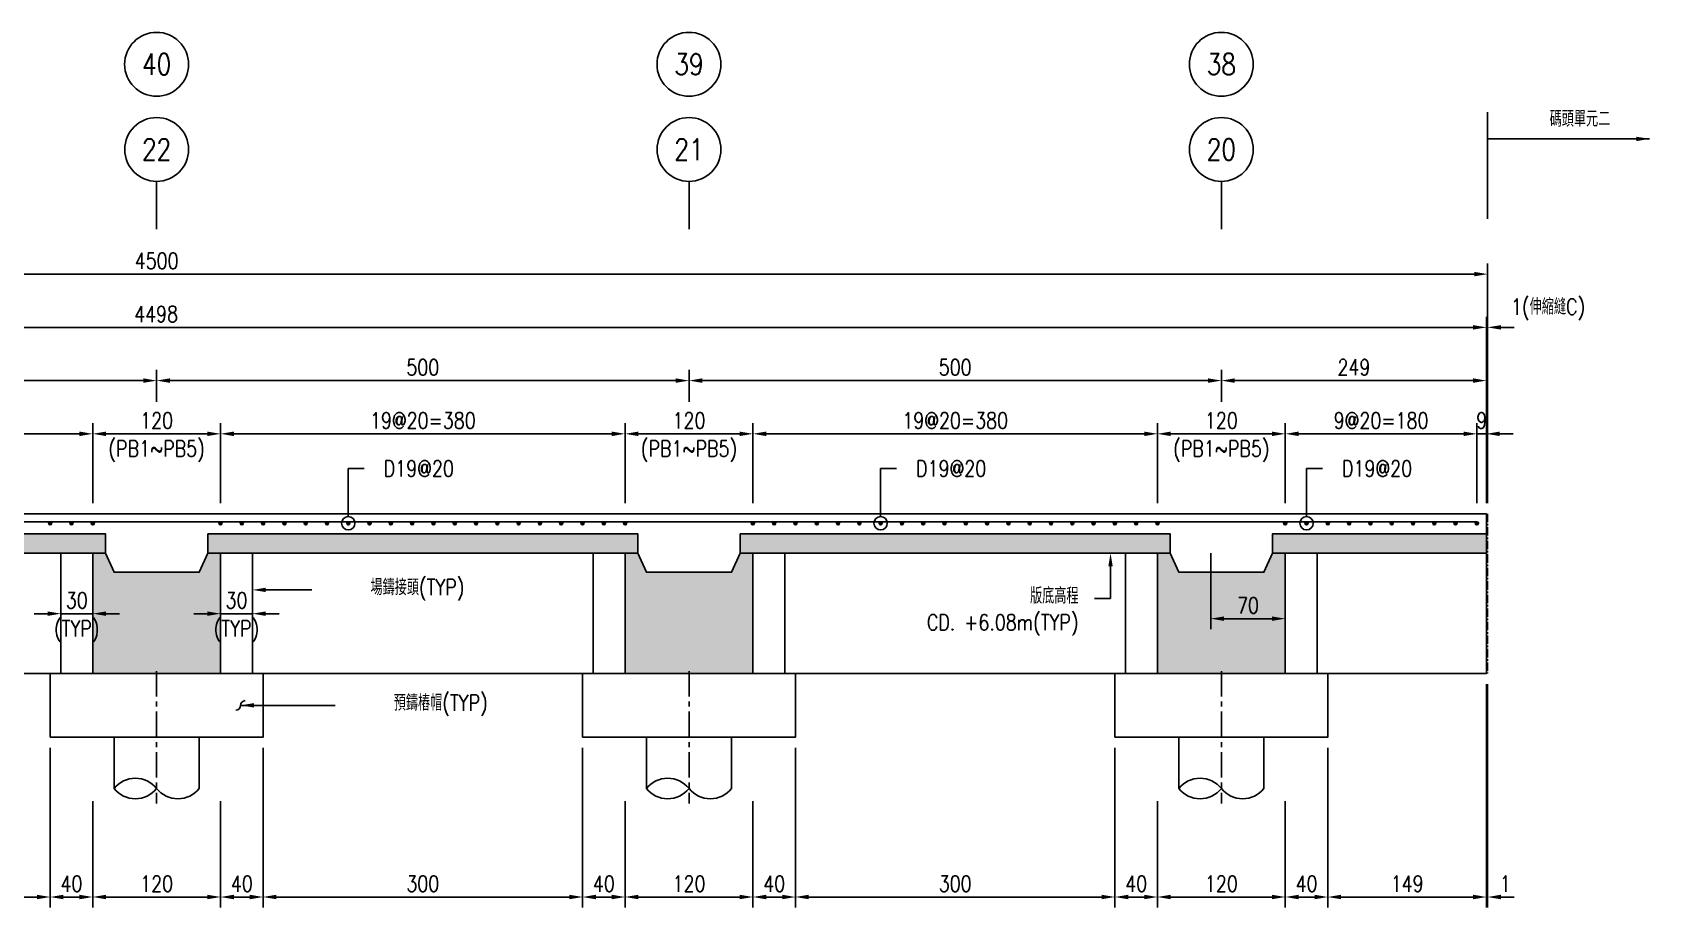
# Model space of a CAD drawing. Extents: x -791 to 13121, y -31587 to 2944.
# Drawn here: x 11360 to 12879, y -15995 to -15173 of the extents above; entities that cross this region are included whole.
import ezdxf
from ezdxf import colors
from ezdxf.entities.mleader import LeaderData, LeaderLine
from ezdxf.enums import TextEntityAlignment as Align
from ezdxf.math import Vec2, Vec3

# ---------------------------------------------------------------- set-up
doc = ezdxf.new("R2010")
doc.units = 0
doc.header["$LTSCALE"] = 0.05
doc.linetypes.add('CENTER', pattern=[50.8, 31.75, -6.35, 6.35, -6.35])
doc.layers.get('0').update_dxf_attribs({"linetype": 'CONTINUOUS'})
doc.layers.get('Defpoints').update_dxf_attribs({"linetype": 'CONTINUOUS'})
for name, color, linetype in [('HB_0', 7, 'CONTINUOUS'), ('HB_DIM', 1, 'CONTINUOUS'), ('HB_ReBar', 3, 'CONTINUOUS'), ('HB_SYMBOLS', 7, 'CONTINUOUS'), ('底圖', 7, 'CONTINUOUS'), ('預鑄梁', 4, 'CONTINUOUS'), ('預鑄版_HATCH', 253, 'CONTINUOUS')]:
    doc.layers.add(name, color=color, linetype=linetype)
doc.styles.get("Standard").update_dxf_attribs({"font": 'ROMANS.shx', "width": 0.8, "bigfont": 'lchinap.shx'})
doc.dimstyles.new('50cm', dxfattribs={"dimscale": 5, "dimtxt": 3, "dimasz": 2.5, "dimexe": 2, "dimexo": 2, "dimgap": 1, "dimtad": 1, "dimdsep": 46, "dimtxsty": 'Standard', "dimcen": 0, "dimclrt": 2, "dimadec": 0, "dimazin": 0, "dimtfac": 1, "dimtix": 1, "dimtmove": 2, "dimatfit": 3, "dimfxl": 0, "dimtolj": 1, "dimtzin": 0, "dimarcsym": 0})

# ---------------------------------------------------------------- blocks, each defined once
blk = doc.blocks.new('gr_t')
at = {"layer": 'HB_SYMBOLS', "color": 4, "linetype": 'Continuous'}
blk.add_line((0, -6), (0, -15), dxfattribs=at)
blk.add_circle((0, 0), 6, dxfattribs=at)
at = {"layer": 'HB_SYMBOLS', "color": 4, "linetype": 'Continuous', "width": 0.8}
blk.add_attdef('A', text='', height=4.5, dxfattribs=at).set_placement((0, 0), align=Align.MIDDLE)
blk = doc.blocks.new('*D2079')
at = {"layer": 'Defpoints', "color": 0}
for p in [(2499, 325), (2499, 150), (2500, 150)]:
    blk.add_point(p, dxfattribs=at)
at = {"layer": 'HB_DIM', "color": 0, "lineweight": -2}
for p, q in [((2499, 160), (2499, 335)), ((2500, 160), (2500, 335)), ((2486.5, 325), (2474, 325)), ((2500, 325), (2499, 325)), ((2512.5, 325), (2525, 325))]:
    blk.add_line(p, q, dxfattribs=at)
at = {"layer": 'HB_DIM', "color": 0}
for points in [[(2486.5, 327.1), (2486.5, 322.9), (2499, 325)], [(2512.5, 327.1), (2512.5, 322.9), (2500, 325)]]:
    blk.add_solid(points, dxfattribs=at)
at = {"layer": 'HB_DIM', "color": 2, "insert": (2556.9, 341.9), "char_height": 15, "attachment_point": 5}
blk.add_mtext('\\A1;1(伸縮縫C)', dxfattribs=at)
blk = doc.blocks.new('*D2080')
at = {"layer": 'Defpoints', "color": 0}
for p in [(2190, 225), (1810, 150), (2190, 150)]:
    blk.add_point(p, dxfattribs=at)
at = {"layer": 'HB_DIM', "color": 0, "lineweight": -2}
for p, q in [((1810, 160), (1810, 235)), ((2190, 160), (2190, 235)), ((1822.5, 225), (2177.5, 225))]:
    blk.add_line(p, q, dxfattribs=at)
at = {"layer": 'HB_DIM', "color": 0}
for points in [[(1822.5, 227.1), (1822.5, 222.9), (1810, 225)], [(2177.5, 227.1), (2177.5, 222.9), (2190, 225)]]:
    blk.add_solid(points, dxfattribs=at)
at = {"layer": 'HB_DIM', "color": 2, "insert": (2000, 237.5), "char_height": 15, "attachment_point": 5}
blk.add_mtext('\\A1;19@20=380', dxfattribs=at)
blk = doc.blocks.new('ReBarPoint')
at = {"layer": 'HB_0'}
h = blk.add_hatch(color=0, dxfattribs=at)
h.dxf.hatch_style = 1
edge = h.paths.add_edge_path()
edge.add_arc((0, 0), 1.5, 0, 360)
at = {"layer": 'HB_ReBar', "color": 0}
blk.add_circle((0, 0), 1.5, dxfattribs=at)
blk = doc.blocks.new('預鑄樁帽2x2')
at = {"layer": 'HB_0'}
blk.add_lwpolyline([(-100, 0), (100, 0), (100, 60), (-100, 60)], close=True, dxfattribs=at)
blk = doc.blocks.new('PB2')
at = {"layer": 'HB_0'}
h = blk.add_hatch(color=253, dxfattribs=at)
h.dxf.hatch_style = 1
h.paths.add_polyline_path([(0, 0), (0, 113), (12, 113), (20, 95), (100, 95), (108, 113), (120, 113), (120, 0)])
at = {"layer": '預鑄梁'}
blk.add_lwpolyline([(0, 0), (0, 113), (12, 113), (20, 95), (100, 95), (108, 113), (120, 113), (120, 0), (0, 0)], dxfattribs=at)
blk = doc.blocks.new('PS57')
at = {"layer": '預鑄版_HATCH', "linetype": 'Continuous'}
h = blk.add_hatch(color=256, dxfattribs=at)
h.dxf.hatch_style = 2
h.paths.add_polyline_path([(0, 18), (404, 18), (404, 0), (0, 0)])
at = {"layer": 'HB_0', "color": 7, "linetype": 'Continuous'}
blk.add_lwpolyline([(0, 18), (404, 18), (404, 0), (0, 0)], close=True, dxfattribs=at)
blk = doc.blocks.new('*D2081')
at = {"layer": 'Defpoints', "color": 0}
for p in [(1690, 225), (1310, 150), (1690, 150)]:
    blk.add_point(p, dxfattribs=at)
at = {"layer": 'HB_DIM', "color": 0, "lineweight": -2}
for p, q in [((1310, 160), (1310, 235)), ((1690, 160), (1690, 235)), ((1322.5, 225), (1677.5, 225))]:
    blk.add_line(p, q, dxfattribs=at)
at = {"layer": 'HB_DIM', "color": 0}
for points in [[(1322.5, 227.1), (1322.5, 222.9), (1310, 225)], [(1677.5, 227.1), (1677.5, 222.9), (1690, 225)]]:
    blk.add_solid(points, dxfattribs=at)
at = {"layer": 'HB_DIM', "color": 2, "insert": (1500, 237.5), "char_height": 15, "attachment_point": 5}
blk.add_mtext('\\A1;19@20=380', dxfattribs=at)
blk = doc.blocks.new('*D2082')
at = {"layer": 'Defpoints', "color": 0}
for p in [(1190, 225), (810, 150), (1190, 150)]:
    blk.add_point(p, dxfattribs=at)
at = {"layer": 'HB_DIM', "color": 0, "lineweight": -2}
for p, q in [((810, 160), (810, 235)), ((1190, 160), (1190, 235)), ((822.5, 225), (1177.5, 225))]:
    blk.add_line(p, q, dxfattribs=at)
at = {"layer": 'HB_DIM', "color": 0}
for points in [[(822.5, 227.1), (822.5, 222.9), (810, 225)], [(1177.5, 227.1), (1177.5, 222.9), (1190, 225)]]:
    blk.add_solid(points, dxfattribs=at)
at = {"layer": 'HB_DIM', "color": 2, "insert": (1000, 237.5), "char_height": 15, "attachment_point": 5}
blk.add_mtext('\\A1;19@20=380', dxfattribs=at)
blk = doc.blocks.new('*D2083')
at = {"layer": 'Defpoints', "color": 0}
for p in [(2490, 225), (2310, 150), (2490, 150)]:
    blk.add_point(p, dxfattribs=at)
at = {"layer": 'HB_DIM', "color": 0, "lineweight": -2}
for p, q in [((2310, 160), (2310, 235)), ((2490, 160), (2490, 235)), ((2322.5, 225), (2477.5, 225))]:
    blk.add_line(p, q, dxfattribs=at)
at = {"layer": 'HB_DIM', "color": 0}
for points in [[(2322.5, 227.1), (2322.5, 222.9), (2310, 225)], [(2477.5, 227.1), (2477.5, 222.9), (2490, 225)]]:
    blk.add_solid(points, dxfattribs=at)
at = {"layer": 'HB_DIM', "color": 2, "insert": (2400, 237.5), "char_height": 15, "attachment_point": 5}
blk.add_mtext('\\A1;9@20=180', dxfattribs=at)
blk = doc.blocks.new('*D2084')
at = {"layer": 'Defpoints', "color": 0}
for p in [(2499, 225), (2490, 150), (2499, 150)]:
    blk.add_point(p, dxfattribs=at)
at = {"layer": 'HB_DIM', "color": 0, "lineweight": -2}
for p, q in [((2490, 160), (2490, 235)), ((2499, 160), (2499, 235)), ((2477.5, 225), (2465, 225)), ((2490, 225), (2499, 225)), ((2511.5, 225), (2524, 225))]:
    blk.add_line(p, q, dxfattribs=at)
at = {"layer": 'HB_DIM', "color": 0}
for points in [[(2477.5, 227.1), (2477.5, 222.9), (2490, 225)], [(2511.5, 227.1), (2511.5, 222.9), (2499, 225)]]:
    blk.add_solid(points, dxfattribs=at)
at = {"layer": 'HB_DIM', "color": 2, "insert": (2494.5, 237.5), "char_height": 15, "attachment_point": 5}
blk.add_mtext('\\A1;9', dxfattribs=at)
blk = doc.blocks.new('*D2039')
at = {"layer": 'Defpoints', "color": 0}
for p in [(2240, 123), (2310, 113), (2310, 51.4)]:
    blk.add_point(p, dxfattribs=at)
at = {"layer": 'HB_DIM', "color": 0, "lineweight": -2}
for p, q in [((2240, 113), (2240, 41.4)), ((2310, 103), (2310, 41.4)), ((2252.5, 51.4), (2297.5, 51.4))]:
    blk.add_line(p, q, dxfattribs=at)
at = {"layer": 'HB_DIM', "color": 0}
for points in [[(2252.5, 53.5), (2252.5, 49.3), (2240, 51.4)], [(2297.5, 53.5), (2297.5, 49.3), (2310, 51.4)]]:
    blk.add_solid(points, dxfattribs=at)
at = {"layer": 'HB_DIM', "color": 2, "insert": (2275, 63.9), "char_height": 15, "attachment_point": 5}
blk.add_mtext('\\A1;70', dxfattribs=at)
blk = doc.blocks.new('*D2040')
at = {"layer": 'Defpoints', "color": 0}
for p in [(1190, 56.1), (1160, 0), (1190, 0)]:
    blk.add_point(p, dxfattribs=at)
at = {"layer": 'HB_DIM', "color": 0, "lineweight": -2}
for p, q in [((1160, 10), (1160, 66.1)), ((1190, 10), (1190, 66.1)), ((1147.5, 56.1), (1135, 56.1)), ((1160, 56.1), (1190, 56.1)), ((1202.5, 56.1), (1215, 56.1))]:
    blk.add_line(p, q, dxfattribs=at)
at = {"layer": 'HB_DIM', "color": 0}
for points in [[(1147.5, 58.2), (1147.5, 54), (1160, 56.1)], [(1202.5, 58.2), (1202.5, 54), (1190, 56.1)]]:
    blk.add_solid(points, dxfattribs=at)
at = {"layer": 'HB_DIM', "color": 2, "char_height": 15, "attachment_point": 5}
for s, insert in [('\\A1;30', (1175, 68.6)), ('\\A1;(TYP)', (1175, 39.6))]:
    blk.add_mtext(s, dxfattribs=dict(at, insert=insert))
blk = doc.blocks.new('*D2041')
at = {"layer": 'Defpoints', "color": 0}
for p in [(1340, 56.1), (1340, 0), (1310, 0)]:
    blk.add_point(p, dxfattribs=at)
at = {"layer": 'HB_DIM', "color": 0, "lineweight": -2}
for p, q in [((1310, 10), (1310, 66.1)), ((1340, 10), (1340, 66.1)), ((1297.5, 56.1), (1285, 56.1)), ((1310, 56.1), (1340, 56.1)), ((1352.5, 56.1), (1365, 56.1))]:
    blk.add_line(p, q, dxfattribs=at)
at = {"layer": 'HB_DIM', "color": 0}
for points in [[(1297.5, 58.2), (1297.5, 54), (1310, 56.1)], [(1352.5, 58.2), (1352.5, 54), (1340, 56.1)]]:
    blk.add_solid(points, dxfattribs=at)
at = {"layer": 'HB_DIM', "color": 2, "char_height": 15, "attachment_point": 5}
for s, insert in [('\\A1;30', (1325, 68.6)), ('\\A1;(TYP)', (1325, 39.6))]:
    blk.add_mtext(s, dxfattribs=dict(at, insert=insert))
blk = doc.blocks.new('*D2042')
at = {"layer": 'Defpoints', "color": 0}
for p in [(2190, -110), (2310, -110), (2310, -210)]:
    blk.add_point(p, dxfattribs=at)
at = {"layer": 'HB_DIM', "color": 0, "lineweight": -2}
for p, q in [((2190, -120), (2190, -220)), ((2310, -120), (2310, -220)), ((2202.5, -210), (2297.5, -210))]:
    blk.add_line(p, q, dxfattribs=at)
at = {"layer": 'HB_DIM', "color": 0}
for points in [[(2202.5, -207.9), (2202.5, -212.1), (2190, -210)], [(2297.5, -207.9), (2297.5, -212.1), (2310, -210)]]:
    blk.add_solid(points, dxfattribs=at)
at = {"layer": 'HB_DIM', "color": 2, "insert": (2250, -197.5), "char_height": 15, "attachment_point": 5}
blk.add_mtext('\\A1;120', dxfattribs=at)
blk = doc.blocks.new('*D2043')
at = {"layer": 'Defpoints', "color": 0}
for p in [(2350, -60), (2310, -110), (2310, -210)]:
    blk.add_point(p, dxfattribs=at)
at = {"layer": 'HB_DIM', "color": 0, "lineweight": -2}
for p, q in [((2350, -70), (2350, -220)), ((2310, -120), (2310, -220)), ((2337.5, -210), (2322.5, -210))]:
    blk.add_line(p, q, dxfattribs=at)
at = {"layer": 'HB_DIM', "color": 0}
for points in [[(2322.5, -207.9), (2322.5, -212.1), (2310, -210)], [(2337.5, -207.9), (2337.5, -212.1), (2350, -210)]]:
    blk.add_solid(points, dxfattribs=at)
at = {"layer": 'HB_DIM', "color": 2, "insert": (2330, -197.5), "char_height": 15, "attachment_point": 5}
blk.add_mtext('\\A1;40', dxfattribs=at)
blk = doc.blocks.new('*D2044')
at = {"layer": 'Defpoints', "color": 0}
for p in [(1850, -60), (2150, -60), (2150, -210)]:
    blk.add_point(p, dxfattribs=at)
at = {"layer": 'HB_DIM', "color": 0, "lineweight": -2}
for p, q in [((1850, -70), (1850, -220)), ((2150, -70), (2150, -220)), ((1862.5, -210), (2137.5, -210))]:
    blk.add_line(p, q, dxfattribs=at)
at = {"layer": 'HB_DIM', "color": 0}
for points in [[(1862.5, -207.9), (1862.5, -212.1), (1850, -210)], [(2137.5, -207.9), (2137.5, -212.1), (2150, -210)]]:
    blk.add_solid(points, dxfattribs=at)
at = {"layer": 'HB_DIM', "color": 2, "insert": (2000, -197.5), "char_height": 15, "attachment_point": 5}
blk.add_mtext('\\A1;300', dxfattribs=at)
blk = doc.blocks.new('*D2045')
at = {"layer": 'Defpoints', "color": 0}
for p in [(2499, 0), (2350, -60), (2499, -210)]:
    blk.add_point(p, dxfattribs=at)
at = {"layer": 'HB_DIM', "color": 0, "lineweight": -2}
for p, q in [((2499, -10), (2499, -220)), ((2350, -70), (2350, -220)), ((2362.5, -210), (2486.5, -210))]:
    blk.add_line(p, q, dxfattribs=at)
at = {"layer": 'HB_DIM', "color": 0}
for points in [[(2362.5, -207.9), (2362.5, -212.1), (2350, -210)], [(2486.5, -207.9), (2486.5, -212.1), (2499, -210)]]:
    blk.add_solid(points, dxfattribs=at)
at = {"layer": 'HB_DIM', "color": 2, "insert": (2424.5, -197.5), "char_height": 15, "attachment_point": 5}
blk.add_mtext('\\A1;149', dxfattribs=at)
blk = doc.blocks.new('*D2046')
at = {"layer": 'Defpoints', "color": 0}
for p in [(2150, -60), (2190, -110), (2150, -210)]:
    blk.add_point(p, dxfattribs=at)
at = {"layer": 'HB_DIM', "color": 0, "lineweight": -2}
for p, q in [((2150, -70), (2150, -220)), ((2190, -120), (2190, -220)), ((2177.5, -210), (2162.5, -210))]:
    blk.add_line(p, q, dxfattribs=at)
at = {"layer": 'HB_DIM', "color": 0}
for points in [[(2162.5, -207.9), (2162.5, -212.1), (2150, -210)], [(2177.5, -207.9), (2177.5, -212.1), (2190, -210)]]:
    blk.add_solid(points, dxfattribs=at)
at = {"layer": 'HB_DIM', "color": 2, "insert": (2170, -197.5), "char_height": 15, "attachment_point": 5}
blk.add_mtext('\\A1;40', dxfattribs=at)
blk = doc.blocks.new('*D2047')
at = {"layer": 'Defpoints', "color": 0}
for p in [(1690, -110), (1810, -110), (1810, -210)]:
    blk.add_point(p, dxfattribs=at)
at = {"layer": 'HB_DIM', "color": 0, "lineweight": -2}
for p, q in [((1690, -120), (1690, -220)), ((1810, -120), (1810, -220)), ((1702.5, -210), (1797.5, -210))]:
    blk.add_line(p, q, dxfattribs=at)
at = {"layer": 'HB_DIM', "color": 0}
for points in [[(1702.5, -207.9), (1702.5, -212.1), (1690, -210)], [(1797.5, -207.9), (1797.5, -212.1), (1810, -210)]]:
    blk.add_solid(points, dxfattribs=at)
at = {"layer": 'HB_DIM', "color": 2, "insert": (1750, -197.5), "char_height": 15, "attachment_point": 5}
blk.add_mtext('\\A1;120', dxfattribs=at)
blk = doc.blocks.new('*D2048')
at = {"layer": 'Defpoints', "color": 0}
for p in [(1850, -60), (1810, -110), (1810, -210)]:
    blk.add_point(p, dxfattribs=at)
at = {"layer": 'HB_DIM', "color": 0, "lineweight": -2}
for p, q in [((1850, -70), (1850, -220)), ((1810, -120), (1810, -220)), ((1837.5, -210), (1822.5, -210))]:
    blk.add_line(p, q, dxfattribs=at)
at = {"layer": 'HB_DIM', "color": 0}
for points in [[(1822.5, -207.9), (1822.5, -212.1), (1810, -210)], [(1837.5, -207.9), (1837.5, -212.1), (1850, -210)]]:
    blk.add_solid(points, dxfattribs=at)
at = {"layer": 'HB_DIM', "color": 2, "insert": (1830, -197.5), "char_height": 15, "attachment_point": 5}
blk.add_mtext('\\A1;40', dxfattribs=at)
blk = doc.blocks.new('*D2049')
at = {"layer": 'Defpoints', "color": 0}
for p in [(1350, -60), (1650, -60), (1650, -210)]:
    blk.add_point(p, dxfattribs=at)
at = {"layer": 'HB_DIM', "color": 0, "lineweight": -2}
for p, q in [((1350, -70), (1350, -220)), ((1650, -70), (1650, -220)), ((1362.5, -210), (1637.5, -210))]:
    blk.add_line(p, q, dxfattribs=at)
at = {"layer": 'HB_DIM', "color": 0}
for points in [[(1362.5, -207.9), (1362.5, -212.1), (1350, -210)], [(1637.5, -207.9), (1637.5, -212.1), (1650, -210)]]:
    blk.add_solid(points, dxfattribs=at)
at = {"layer": 'HB_DIM', "color": 2, "insert": (1500, -197.5), "char_height": 15, "attachment_point": 5}
blk.add_mtext('\\A1;300', dxfattribs=at)
blk = doc.blocks.new('*D2050')
at = {"layer": 'Defpoints', "color": 0}
for p in [(1650, -60), (1690, -110), (1650, -210)]:
    blk.add_point(p, dxfattribs=at)
at = {"layer": 'HB_DIM', "color": 0, "lineweight": -2}
for p, q in [((1650, -70), (1650, -220)), ((1690, -120), (1690, -220)), ((1677.5, -210), (1662.5, -210))]:
    blk.add_line(p, q, dxfattribs=at)
at = {"layer": 'HB_DIM', "color": 0}
for points in [[(1662.5, -207.9), (1662.5, -212.1), (1650, -210)], [(1677.5, -207.9), (1677.5, -212.1), (1690, -210)]]:
    blk.add_solid(points, dxfattribs=at)
at = {"layer": 'HB_DIM', "color": 2, "insert": (1670, -197.5), "char_height": 15, "attachment_point": 5}
blk.add_mtext('\\A1;40', dxfattribs=at)
blk = doc.blocks.new('*D2051')
at = {"layer": 'Defpoints', "color": 0}
for p in [(1190, -110), (1310, -110), (1310, -210)]:
    blk.add_point(p, dxfattribs=at)
at = {"layer": 'HB_DIM', "color": 0, "lineweight": -2}
for p, q in [((1190, -120), (1190, -220)), ((1310, -120), (1310, -220)), ((1202.5, -210), (1297.5, -210))]:
    blk.add_line(p, q, dxfattribs=at)
at = {"layer": 'HB_DIM', "color": 0}
for points in [[(1202.5, -207.9), (1202.5, -212.1), (1190, -210)], [(1297.5, -207.9), (1297.5, -212.1), (1310, -210)]]:
    blk.add_solid(points, dxfattribs=at)
at = {"layer": 'HB_DIM', "color": 2, "insert": (1250, -197.5), "char_height": 15, "attachment_point": 5}
blk.add_mtext('\\A1;120', dxfattribs=at)
blk = doc.blocks.new('*D2052')
at = {"layer": 'Defpoints', "color": 0}
for p in [(1350, -60), (1310, -110), (1310, -210)]:
    blk.add_point(p, dxfattribs=at)
at = {"layer": 'HB_DIM', "color": 0, "lineweight": -2}
for p, q in [((1350, -70), (1350, -220)), ((1310, -120), (1310, -220)), ((1337.5, -210), (1322.5, -210))]:
    blk.add_line(p, q, dxfattribs=at)
at = {"layer": 'HB_DIM', "color": 0}
for points in [[(1322.5, -207.9), (1322.5, -212.1), (1310, -210)], [(1337.5, -207.9), (1337.5, -212.1), (1350, -210)]]:
    blk.add_solid(points, dxfattribs=at)
at = {"layer": 'HB_DIM', "color": 2, "insert": (1330, -197.5), "char_height": 15, "attachment_point": 5}
blk.add_mtext('\\A1;40', dxfattribs=at)
blk = doc.blocks.new('*D2053')
at = {"layer": 'Defpoints', "color": 0}
for p in [(850, -60), (1150, -60), (1150, -210)]:
    blk.add_point(p, dxfattribs=at)
at = {"layer": 'HB_DIM', "color": 0, "lineweight": -2}
for p, q in [((850, -70), (850, -220)), ((1150, -70), (1150, -220)), ((862.5, -210), (1137.5, -210))]:
    blk.add_line(p, q, dxfattribs=at)
at = {"layer": 'HB_DIM', "color": 0}
for points in [[(862.5, -207.9), (862.5, -212.1), (850, -210)], [(1137.5, -207.9), (1137.5, -212.1), (1150, -210)]]:
    blk.add_solid(points, dxfattribs=at)
at = {"layer": 'HB_DIM', "color": 2, "insert": (1000, -197.5), "char_height": 15, "attachment_point": 5}
blk.add_mtext('\\A1;300', dxfattribs=at)
blk = doc.blocks.new('*D2054')
at = {"layer": 'Defpoints', "color": 0}
for p in [(1150, -60), (1190, -110), (1150, -210)]:
    blk.add_point(p, dxfattribs=at)
at = {"layer": 'HB_DIM', "color": 0, "lineweight": -2}
for p, q in [((1150, -70), (1150, -220)), ((1190, -120), (1190, -220)), ((1177.5, -210), (1162.5, -210))]:
    blk.add_line(p, q, dxfattribs=at)
at = {"layer": 'HB_DIM', "color": 0}
for points in [[(1162.5, -207.9), (1162.5, -212.1), (1150, -210)], [(1177.5, -207.9), (1177.5, -212.1), (1190, -210)]]:
    blk.add_solid(points, dxfattribs=at)
at = {"layer": 'HB_DIM', "color": 2, "insert": (1170, -197.5), "char_height": 15, "attachment_point": 5}
blk.add_mtext('\\A1;40', dxfattribs=at)
blk = doc.blocks.new('*D2058')
at = {"layer": 'Defpoints', "color": 0}
for p in [(2499, 0), (2500, 0), (2500, -210)]:
    blk.add_point(p, dxfattribs=at)
at = {"layer": 'HB_DIM', "color": 0, "lineweight": -2}
for p, q in [((2499, -10), (2499, -220)), ((2500, -10), (2500, -220)), ((2486.5, -210), (2474, -210)), ((2499, -210), (2500, -210)), ((2512.5, -210), (2525, -210))]:
    blk.add_line(p, q, dxfattribs=at)
at = {"layer": 'HB_DIM', "color": 0}
for points in [[(2486.5, -207.9), (2486.5, -212.1), (2499, -210)], [(2512.5, -207.9), (2512.5, -212.1), (2500, -210)]]:
    blk.add_solid(points, dxfattribs=at)
at = {"layer": 'HB_DIM', "color": 2, "insert": (2516.6, -197.5), "char_height": 15, "attachment_point": 5}
blk.add_mtext('\\A1;1', dxfattribs=at)
blk = doc.blocks.new('PS7a')
at = {"layer": '預鑄版_HATCH', "linetype": 'Continuous'}
h = blk.add_hatch(color=256, dxfattribs=at)
h.dxf.hatch_style = 2
h.paths.add_polyline_path([(23601.6, 1829.4), (23802.6, 1829.4), (23802.6, 1811.4), (23601.6, 1811.4)])
at = {"layer": 'HB_0', "color": 7, "linetype": 'Continuous'}
blk.add_lwpolyline([(23601.6, 1829.4), (23802.6, 1829.4), (23802.6, 1811.4), (23601.6, 1811.4)], close=True, dxfattribs=at)
blk = doc.blocks.new('*D2061')
at = {"layer": 'Defpoints', "color": 0}
for p in [(0, 375), (0, 375), (2500, 325.1)]:
    blk.add_point(p, dxfattribs=at)
at = {"layer": 'HB_DIM', "color": 0, "lineweight": -2}
for p, q in [((2500, 335.1), (2500, 385)), ((2487.5, 375), (12.5, 375))]:
    blk.add_line(p, q, dxfattribs=at)
at = {"layer": 'HB_DIM', "color": 0}
for points in [[(12.5, 377.1), (12.5, 372.9), (0, 375)], [(2487.5, 377.1), (2487.5, 372.9), (2500, 375)]]:
    blk.add_solid(points, dxfattribs=at)
at = {"layer": 'HB_DIM', "color": 2, "insert": (1250, 387.5), "char_height": 15, "attachment_point": 5}
blk.add_mtext('\\A1;4500', dxfattribs=at)
blk = doc.blocks.new('*D2062')
at = {"layer": 'Defpoints', "color": 0}
for p in [(0, 325), (0, 325), (2499, 275.1)]:
    blk.add_point(p, dxfattribs=at)
at = {"layer": 'HB_DIM', "color": 0, "lineweight": -2}
for p, q in [((2499, 285.1), (2499, 335)), ((2486.5, 325), (12.5, 325))]:
    blk.add_line(p, q, dxfattribs=at)
at = {"layer": 'HB_DIM', "color": 0}
for points in [[(12.5, 327.1), (12.5, 322.9), (0, 325)], [(2486.5, 327.1), (2486.5, 322.9), (2499, 325)]]:
    blk.add_solid(points, dxfattribs=at)
at = {"layer": 'HB_DIM', "color": 2, "insert": (1249.5, 337.5), "char_height": 15, "attachment_point": 5}
blk.add_mtext('\\A1;4498', dxfattribs=at)
blk = doc.blocks.new('_DotBlank')
at = {"color": 0, "linetype": 'ByBlock', "lineweight": -2}
blk.add_line((-0.5, 0), (-1, 0), dxfattribs=at)
blk.add_circle((0, 0), 0.5, dxfattribs=at)
blk = doc.blocks.new('*D2064')
at = {"layer": 'Defpoints', "color": 0}
for p in [(2499, 275), (2250, 245), (2499, 245)]:
    blk.add_point(p, dxfattribs=at)
at = {"layer": 'HB_DIM', "color": 0, "lineweight": -2}
for p, q in [((2250, 255), (2250, 285)), ((2262.5, 275), (2486.5, 275)), ((2499, 255), (2499, 285))]:
    blk.add_line(p, q, dxfattribs=at)
at = {"layer": 'HB_DIM', "color": 0}
for points in [[(2262.5, 277.1), (2262.5, 272.9), (2250, 275)], [(2486.5, 277.1), (2486.5, 272.9), (2499, 275)]]:
    blk.add_solid(points, dxfattribs=at)
at = {"layer": 'HB_DIM', "color": 2, "insert": (2374.5, 287.5), "char_height": 15, "attachment_point": 5}
blk.add_mtext('\\A1;249', dxfattribs=at)
blk = doc.blocks.new('*D2065')
at = {"layer": 'Defpoints', "color": 0}
for p in [(1750, 275), (1750, 245), (2250, 245)]:
    blk.add_point(p, dxfattribs=at)
at = {"layer": 'HB_DIM', "color": 0, "lineweight": -2}
for p, q in [((1750, 255), (1750, 285)), ((2237.5, 275), (1762.5, 275)), ((2250, 255), (2250, 285))]:
    blk.add_line(p, q, dxfattribs=at)
at = {"layer": 'HB_DIM', "color": 0}
for points in [[(1762.5, 277.1), (1762.5, 272.9), (1750, 275)], [(2237.5, 277.1), (2237.5, 272.9), (2250, 275)]]:
    blk.add_solid(points, dxfattribs=at)
at = {"layer": 'HB_DIM', "color": 2, "insert": (2000, 287.5), "char_height": 15, "attachment_point": 5}
blk.add_mtext('\\A1;500', dxfattribs=at)
blk = doc.blocks.new('*D2066')
at = {"layer": 'Defpoints', "color": 0}
for p in [(1250, 275), (1250, 245), (1750, 245)]:
    blk.add_point(p, dxfattribs=at)
at = {"layer": 'HB_DIM', "color": 0, "lineweight": -2}
for p, q in [((1250, 255), (1250, 285)), ((1737.5, 275), (1262.5, 275)), ((1750, 255), (1750, 285))]:
    blk.add_line(p, q, dxfattribs=at)
at = {"layer": 'HB_DIM', "color": 0}
for points in [[(1262.5, 277.1), (1262.5, 272.9), (1250, 275)], [(1737.5, 277.1), (1737.5, 272.9), (1750, 275)]]:
    blk.add_solid(points, dxfattribs=at)
at = {"layer": 'HB_DIM', "color": 2, "insert": (1500, 287.5), "char_height": 15, "attachment_point": 5}
blk.add_mtext('\\A1;500', dxfattribs=at)
blk = doc.blocks.new('*D2067')
at = {"layer": 'Defpoints', "color": 0}
for p in [(750, 275), (750, 245), (1250, 245)]:
    blk.add_point(p, dxfattribs=at)
at = {"layer": 'HB_DIM', "color": 0, "lineweight": -2}
for p, q in [((750, 255), (750, 285)), ((1237.5, 275), (762.5, 275)), ((1250, 255), (1250, 285))]:
    blk.add_line(p, q, dxfattribs=at)
at = {"layer": 'HB_DIM', "color": 0}
for points in [[(762.5, 277.1), (762.5, 272.9), (750, 275)], [(1237.5, 277.1), (1237.5, 272.9), (1250, 275)]]:
    blk.add_solid(points, dxfattribs=at)
at = {"layer": 'HB_DIM', "color": 2, "insert": (1000, 287.5), "char_height": 15, "attachment_point": 5}
blk.add_mtext('\\A1;500', dxfattribs=at)
blk = doc.blocks.new('*D2071')
at = {"layer": 'Defpoints', "color": 0}
for p in [(1190, 225), (1190, 150), (1310, 150)]:
    blk.add_point(p, dxfattribs=at)
at = {"layer": 'HB_DIM', "color": 0, "lineweight": -2}
for p, q in [((1190, 160), (1190, 235)), ((1310, 160), (1310, 235)), ((1297.5, 225), (1202.5, 225))]:
    blk.add_line(p, q, dxfattribs=at)
at = {"layer": 'HB_DIM', "color": 0}
for points in [[(1202.5, 227.1), (1202.5, 222.9), (1190, 225)], [(1297.5, 227.1), (1297.5, 222.9), (1310, 225)]]:
    blk.add_solid(points, dxfattribs=at)
at = {"layer": 'HB_DIM', "color": 2, "char_height": 15, "attachment_point": 5}
for s, insert in [('\\A1;120', (1250, 237.5)), ('\\A1;(PB1~PB5)', (1250, 208.6))]:
    blk.add_mtext(s, dxfattribs=dict(at, insert=insert))
blk = doc.blocks.new('*D2072')
at = {"layer": 'Defpoints', "color": 0}
for p in [(1690, 225), (1690, 150), (1810, 150)]:
    blk.add_point(p, dxfattribs=at)
at = {"layer": 'HB_DIM', "color": 0, "lineweight": -2}
for p, q in [((1690, 160), (1690, 235)), ((1810, 160), (1810, 235)), ((1797.5, 225), (1702.5, 225))]:
    blk.add_line(p, q, dxfattribs=at)
at = {"layer": 'HB_DIM', "color": 0}
for points in [[(1702.5, 227.1), (1702.5, 222.9), (1690, 225)], [(1797.5, 227.1), (1797.5, 222.9), (1810, 225)]]:
    blk.add_solid(points, dxfattribs=at)
at = {"layer": 'HB_DIM', "color": 2, "char_height": 15, "attachment_point": 5}
for s, insert in [('\\A1;120', (1750, 237.5)), ('\\A1;(PB1~PB5)', (1750, 208.6))]:
    blk.add_mtext(s, dxfattribs=dict(at, insert=insert))
blk = doc.blocks.new('*D2073')
at = {"layer": 'Defpoints', "color": 0}
for p in [(2190, 225), (2190, 150), (2310, 150)]:
    blk.add_point(p, dxfattribs=at)
at = {"layer": 'HB_DIM', "color": 0, "lineweight": -2}
for p, q in [((2190, 160), (2190, 235)), ((2310, 160), (2310, 235)), ((2297.5, 225), (2202.5, 225))]:
    blk.add_line(p, q, dxfattribs=at)
at = {"layer": 'HB_DIM', "color": 0}
for points in [[(2202.5, 227.1), (2202.5, 222.9), (2190, 225)], [(2297.5, 227.1), (2297.5, 222.9), (2310, 225)]]:
    blk.add_solid(points, dxfattribs=at)
at = {"layer": 'HB_DIM', "color": 2, "char_height": 15, "attachment_point": 5}
for s, insert in [('\\A1;120', (2250, 237.5)), ('\\A1;(PB1~PB5)', (2250, 208.6))]:
    blk.add_mtext(s, dxfattribs=dict(at, insert=insert))
blk = doc.blocks.new('80cm直樁')
at = {"layer": 'HB_0', "linetype": 'Continuous'}
for p, q in [((-40, -48.1), (-40, 0)), ((40, -48.1), (40, 0))]:
    blk.add_line(p, q, dxfattribs=at)
for points in [[(-40, -48.1, -0.48), (0, -48.1, 0.48), (40, -48.1, 0.48)], [(-40, -48.1, 0.48), (0, -48.1, 0.48)]]:
    blk.add_lwpolyline(points, format="xyb", dxfattribs=at)
at = {"layer": 'HB_DIM', "color": 1, "linetype": 'CENTER', "ltscale": 15}
blk.add_line((0, 62.2), (0, -62.2), dxfattribs=at)
blk = doc.blocks.new('gr_t2')
at = {"layer": 'HB_SYMBOLS', "color": 4, "linetype": 'Continuous'}
blk.add_circle((714.5, -11241), 30, dxfattribs=at)
at = {"layer": 'HB_SYMBOLS', "color": 4, "linetype": 'Continuous', "width": 0.8}
blk.add_attdef('A', text='', height=22.5, dxfattribs=at).set_placement((714.5, -11241), align=Align.MIDDLE)
blk = doc.blocks.new('斷面圖K右')
at = {"layer": 'HB_0', "color": 1, "linetype": 'CENTER', "ltscale": 5}
blk.add_line((2500, 150), (2500, 0), dxfattribs=at)
at = {"layer": 'HB_0', "color": 252}
for p, q in [((1160, 113), (1160, 0)), ((1340, 113), (1340, 0)), ((1660, 113), (1660, 0)), ((1840, 113), (1840, 0)), ((2160, 113), (2160, 0)), ((2340, 113), (2340, 0))]:
    blk.add_line(p, q, dxfattribs=at)
at = {"layer": 'HB_0', "color": 4}
blk.add_lwpolyline([(810, 113), (1190, 113), (1190, 0), (1310, 0), (1310, 113), (1690, 113), (1690, 0), (1810, 0), (1810, 113), (2190, 113), (2190, 0), (2310, 0), (2310, 113), (2499, 113), (2499, 150), (0, 150)], dxfattribs=at)
at = {"layer": 'HB_0'}
blk.add_lwpolyline([(2499, 113), (2499, 0), (0, 0)], dxfattribs=at)
at = {"layer": 'HB_DIM'}
blk.add_line((2500, 426.993), (2500, 526.993), dxfattribs=at)
at = {"layer": 'HB_ReBar'}
blk.add_lwpolyline([(2490, 142.5), (0, 142.5)], dxfattribs=at)
at = {"layer": 'HB_0', "color": 3}
ref = blk.add_blockref('gr_t2', (535.455, 11813.059), dxfattribs=at)
ref.add_attrib('A', '40', dxfattribs={"layer": 'HB_SYMBOLS', "color": 4, "linetype": 'Continuous', "height": 20, "width": 0.8}).set_placement((1250, 572.059), align=Align.MIDDLE)
ref = blk.add_blockref('gr_t2', (1035.455, 11813.059), dxfattribs=at)
ref.add_attrib('A', '39', dxfattribs={"layer": 'HB_SYMBOLS', "color": 4, "linetype": 'Continuous', "height": 20, "width": 0.8}).set_placement((1750, 572.059), align=Align.MIDDLE)
ref = blk.add_blockref('gr_t2', (1535.455, 11813.059), dxfattribs=at)
ref.add_attrib('A', '38', dxfattribs={"layer": 'HB_SYMBOLS', "color": 4, "linetype": 'Continuous', "height": 20, "width": 0.8}).set_placement((2250, 572.059), align=Align.MIDDLE)
at = {"layer": 'HB_0'}
for name, p in [('PS57', (798, 113)), ('PS57', (1298, 113)), ('PS57', (1798, 113)), ('PB2', (1190, 0)), ('PB2', (1690, 0)), ('PB2', (2190, 0)), ('80cm直樁', (1250, -60)), ('80cm直樁', (1750, -60)), ('80cm直樁', (2250, -60)), ('預鑄樁帽2x2', (1250, -60)), ('預鑄樁帽2x2', (1750, -60)), ('預鑄樁帽2x2', (2250, -60))]:
    blk.add_blockref(name, p, dxfattribs=at)
at = {"layer": 'HB_0', "xscale": -1}
blk.add_blockref('PS7a', (26100.607, -1698.38), dxfattribs=at)
at = {"layer": 'HB_ReBar'}
for p in [(1150, 141), (1170, 141), (1190, 141), (1310, 141), (1330, 141), (1350, 141), (1370, 141), (1390, 141), (1410, 141), (1430, 141), (1450, 141), (1470, 141), (1490, 141), (1510, 141), (1530, 141), (1550, 141), (1570, 141), (1590, 141), (1610, 141), (1630, 141), (1650, 141), (1670, 141), (1690, 141), (1810, 141), (1830, 141), (1850, 141), (1870, 141), (1890, 141), (1910, 141), (1930, 141), (1950, 141), (1970, 141), (1990, 141), (2010, 141), (2030, 141), (2050, 141), (2070, 141), (2090, 141), (2110, 141), (2130, 141), (2150, 141), (2170, 141), (2190, 141), (2310, 141), (2330, 141), (2350, 141), (2370, 141), (2390, 141), (2410, 141), (2430, 141), (2450, 141), (2470, 141), (2490, 141)]:
    blk.add_blockref('ReBarPoint', p, dxfattribs=at)
at = {"layer": '底圖'}
ref = blk.add_blockref('gr_t', (1250, 492.059), dxfattribs=dict(at, xscale=5, yscale=5, zscale=5))
ref.add_attrib('A', '22', dxfattribs={"layer": 'HB_SYMBOLS', "color": 4, "linetype": 'Continuous', "height": 20, "width": 0.8}).set_placement((1250, 492.059), align=Align.MIDDLE)
ref = blk.add_blockref('gr_t', (1750, 492.059), dxfattribs=dict(at, xscale=5, yscale=5, zscale=5))
ref.add_attrib('A', '21', dxfattribs={"layer": 'HB_SYMBOLS', "color": 4, "linetype": 'Continuous', "height": 20, "width": 0.8}).set_placement((1750, 492.059), align=Align.MIDDLE)
ref = blk.add_blockref('gr_t', (2250, 492.059), dxfattribs=dict(at, xscale=5, yscale=5, zscale=5))
ref.add_attrib('A', '20', dxfattribs={"layer": 'HB_SYMBOLS', "color": 4, "linetype": 'Continuous', "height": 20, "width": 0.8}).set_placement((2250, 492.059), align=Align.MIDDLE)
at = {"layer": 'HB_DIM', "color": 2, "insert": (2615.317, 528.401), "char_height": 15, "attachment_point": 3}
blk.add_mtext('碼頭單元二', dxfattribs=at)
at = {"layer": 'HB_DIM'}
for base, p1, p2, text, picture, middle in [((0, 375), (2500, 325.108), (0, 375), '4500', '*D2061', (1250, 387.5)), ((0, 325), (2499, 275.108), (0, 325), '4498', '*D2062', (1249.5, 337.5)), ((1190, 225), (810, 150), (1190, 150), '19@20=<>', '*D2082', (1000, 237.5)), ((1690, 225), (1310, 150), (1690, 150), '19@20=<>', '*D2081', (1500, 237.5)), ((2190, 225), (1810, 150), (2190, 150), '19@20=<>', '*D2080', (2000, 237.5)), ((2490, 225), (2310, 150), (2490, 150), '9@20=<>', '*D2083', (2400, 237.5)), ((1190, 56.078), (1160, 0), (1190, 0), '<>\\X(TYP)', '*D2040', (1175, 56.078)), ((1340, 56.078), (1310, 0), (1340, 0), '<>\\X(TYP)', '*D2041', (1325, 56.078))]:
    dim = blk.add_linear_dim(base=base, p1=p1, p2=p2, text=text, dimstyle='50cm', dxfattribs=at)
    dim.commit()
    dim.dimension.update_dxf_attribs({"geometry": picture, "text_midpoint": middle})
dim = blk.add_linear_dim(base=(2499, 325), p1=(2500, 150), p2=(2499, 150), text='<>(伸縮縫C)', dimstyle='50cm', dxfattribs=at)
dim.commit()
dim.dimension.update_dxf_attribs({"geometry": '*D2079', "text_midpoint": (2556.852, 341.875), "dimtype": 160})
for base, p1, p2, picture, middle in [((750, 275), (1250, 245), (750, 245), '*D2067', (1000, 287.5)), ((1250, 275), (1750, 245), (1250, 245), '*D2066', (1500, 287.5)), ((1750, 275), (2250, 245), (1750, 245), '*D2065', (2000, 287.5)), ((2499, 275), (2250, 245), (2499, 245), '*D2064', (2374.5, 287.5)), ((2499, 225), (2490, 150), (2499, 150), '*D2084', (2494.5, 237.5)), ((2310, 51.408), (2240, 123), (2310, 113), '*D2039', (2275, 63.908)), ((2499, -210), (2350, -60), (2499, 0), '*D2045', (2424.5, -197.5)), ((1150, -210), (850, -60), (1150, -60), '*D2053', (1000, -197.5)), ((1150, -210), (1190, -110), (1150, -60), '*D2054', (1170, -197.5)), ((1310, -210), (1350, -60), (1310, -110), '*D2052', (1330, -197.5)), ((1650, -210), (1350, -60), (1650, -60), '*D2049', (1500, -197.5)), ((1650, -210), (1690, -110), (1650, -60), '*D2050', (1670, -197.5)), ((1810, -210), (1850, -60), (1810, -110), '*D2048', (1830, -197.5)), ((2150, -210), (1850, -60), (2150, -60), '*D2044', (2000, -197.5)), ((2150, -210), (2190, -110), (2150, -60), '*D2046', (2170, -197.5)), ((2310, -210), (2350, -60), (2310, -110), '*D2043', (2330, -197.5)), ((1310, -210), (1190, -110), (1310, -110), '*D2051', (1250, -197.5)), ((1810, -210), (1690, -110), (1810, -110), '*D2047', (1750, -197.5)), ((2310, -210), (2190, -110), (2310, -110), '*D2042', (2250, -197.5))]:
    dim = blk.add_linear_dim(base=base, p1=p1, p2=p2, dimstyle='50cm', dxfattribs=at)
    dim.commit()
    dim.dimension.update_dxf_attribs({"geometry": picture, "text_midpoint": middle})
for base, p1, p2, picture, middle in [((1190, 225), (1310, 150), (1190, 150), '*D2071', (1250, 225)), ((1690, 225), (1810, 150), (1690, 150), '*D2072', (1750, 225)), ((2190, 225), (2310, 150), (2190, 150), '*D2073', (2250, 225))]:
    dim = blk.add_linear_dim(base=base, p1=p1, p2=p2, angle=180, text='<>\\X(PB1~PB5)', dimstyle='50cm', dxfattribs=at)
    dim.commit()
    dim.dimension.update_dxf_attribs({"geometry": picture, "text_midpoint": middle})
dim = blk.add_linear_dim(base=(2500, -210), p1=(2499, 0), p2=(2500, 0), dimstyle='50cm', dxfattribs=at)
dim.commit()
dim.dimension.update_dxf_attribs({"geometry": '*D2058', "text_midpoint": (2516.557, -197.5), "dimtype": 160})
blk.add_leader([(2652.263, 501.993), (2500, 501.993)], dimstyle='50cm', dxfattribs=at)
blk.add_leader([(1328.791, -30), (1417.583, -30)], dimstyle='50cm', override={"dimgap": 1, "dimtad": 0, "dimldrblk": 'Integral'}, dxfattribs=at)
ml = blk.add_multileader_mtext('Standard', dxfattribs=at)
ml.set_content('D19@20', color=2)
ml.set_leader_properties(color=1)
ml.set_arrow_properties(name='DOTBLANK')
ml.build(insert=Vec2(0, 0))
ml.multileader.update_dxf_attribs({"dogleg_length": 3, "arrow_head_size": 12.5, "scale": 5})
ctx = ml.context
ctx.base_point, ctx.scale, ctx.char_height, ctx.arrow_head_size, ctx.landing_gap_size, ctx.plane_origin = Vec3(1445, 192.393), 5, 15, 12.5, 15, Vec3(1430, 141)
ctx.text_align_type = 2
notes = []
notes.append((ctx, [(0, (1, 1, 0), (1430, 192.393), (1, 0), 15, [(0, [(1430, 141)], 0, [])])]))
ctx.mtext.insert, ctx.mtext.alignment, ctx.mtext.flow_direction = Vec3(1529.143, 199.893), 3, 5
ml = blk.add_multileader_mtext('Standard', dxfattribs=at)
ml.set_content('D19@20', color=2)
ml.set_leader_properties(color=1)
ml.set_arrow_properties(name='DOTBLANK')
ml.build(insert=Vec2(0, 0))
ml.multileader.update_dxf_attribs({"dogleg_length": 3, "arrow_head_size": 12.5, "scale": 5})
ctx = ml.context
ctx.base_point, ctx.scale, ctx.char_height, ctx.arrow_head_size, ctx.landing_gap_size, ctx.plane_origin = Vec3(1945, 192.393), 5, 15, 12.5, 15, Vec3(1930, 141)
ctx.text_align_type = 2
notes.append((ctx, [(0, (1, 1, 0), (1930, 192.393), (1, 0), 15, [(0, [(1930, 141)], 0, [])])]))
ctx.mtext.insert, ctx.mtext.alignment, ctx.mtext.flow_direction = Vec3(2029.143, 199.893), 3, 5
ml = blk.add_multileader_mtext('Standard', dxfattribs=at)
ml.set_content('D19@20', color=2)
ml.set_leader_properties(color=1)
ml.set_arrow_properties(name='DOTBLANK')
ml.build(insert=Vec2(0, 0))
ml.multileader.update_dxf_attribs({"dogleg_length": 3, "arrow_head_size": 12.5, "scale": 5})
ctx = ml.context
ctx.base_point, ctx.scale, ctx.char_height, ctx.arrow_head_size, ctx.landing_gap_size, ctx.plane_origin = Vec3(2345, 192.393), 5, 15, 12.5, 15, Vec3(2330, 141)
ctx.text_align_type = 2
notes.append((ctx, [(0, (1, 1, 0), (2330, 192.393), (1, 0), 15, [(0, [(2330, 141)], 0, [])])]))
ctx.mtext.insert, ctx.mtext.alignment, ctx.mtext.flow_direction = Vec3(2429.143, 199.893), 3, 5
ml = blk.add_multileader_mtext('Standard', dxfattribs=at)
ml.set_content('版底高程\\PCD. +6.08m(TYP)', color=2)
ml.set_leader_properties(color=1)
ml.build(insert=Vec2(0, 0))
ml.multileader.update_dxf_attribs({"dogleg_length": 3, "arrow_head_size": 12.5, "scale": 5})
ctx = ml.context
ctx.base_point, ctx.scale, ctx.char_height, ctx.arrow_head_size, ctx.landing_gap_size, ctx.plane_origin = Vec3(1943.776, 70.46), 5, 15, 12.5, 15, Vec3(2145.919, 117.001)
ctx.text_align_type = 2
notes.append((ctx, [(0, (1, 1, 0), (2145.919, 70.46), (-1, 0), 15, [(0, [(2145.919, 113)], 0, [])])]))
ctx.mtext.insert, ctx.mtext.alignment, ctx.mtext.flow_direction = Vec3(2115.919, 80.46), 3, 5
ml = blk.add_multileader_mtext('Standard', dxfattribs=at)
ml.set_content('場鑄接頭(TYP)', color=2)
ml.set_leader_properties(color=1)
ml.build(insert=Vec2(0, 0))
ml.multileader.update_dxf_attribs({"dogleg_length": 3, "arrow_head_size": 12.5, "scale": 5})
ctx = ml.context
ctx.base_point, ctx.scale, ctx.char_height, ctx.arrow_head_size, ctx.landing_gap_size, ctx.plane_origin = Vec3(1395.717, 78.43), 5, 15, 12.5, 15, Vec3(1540, 78.43)
ctx.text_align_type = 2
notes.append((ctx, [(0, (1, 1, 0), (1380.717, 78.43), (1, 0), 15, [(0, [(1340, 78.43)], 0, [])])]))
ctx.mtext.insert, ctx.mtext.alignment, ctx.mtext.flow_direction = Vec3(1539.11, 88.43), 3, 5
ml = blk.add_multileader_mtext('Standard', dxfattribs=at)
ml.set_content('預鑄樁帽(TYP)', color=2)
ml.set_leader_properties(color=1)
ml.build(insert=Vec2(0, 0))
ml.multileader.update_dxf_attribs({"dogleg_length": 3, "arrow_head_size": 12.5, "scale": 5})
ctx = ml.context
ctx.base_point, ctx.scale, ctx.char_height, ctx.arrow_head_size, ctx.landing_gap_size, ctx.plane_origin = Vec3(1417.583, -30), 5, 15, 12.5, 15, Vec3(1350, -30)
ctx.text_align_type = 2
notes.append((ctx, [(0, (1, 1, 0), (1402.583, -30), (1, 0), 15, [(0, [(1328.791, -30)], 0, [])])]))
ctx.mtext.insert, ctx.mtext.alignment, ctx.mtext.flow_direction = Vec3(1560.975, -20), 3, 5
for ctx, leaders in notes:
    for number, flags, end, landing, length, lines in leaders:
        leader = LeaderData()
        leader.index, (leader.has_last_leader_line, leader.has_dogleg_vector, leader.attachment_direction) = number, flags
        leader.last_leader_point, leader.dogleg_vector, leader.dogleg_length = Vec3(end), Vec3(landing), length
        for number, points, colour, breaks in lines:
            line = LeaderLine()
            line.index, line.vertices, line.color, line.breaks = number, Vec3.list(points), colors.encode_raw_color(colour), breaks
            leader.lines.append(line)
        ctx.leaders.append(leader)

msp = doc.modelspace()

# ---------------------------------------------------------------- block references
at = {"layer": 'HB_0', "color": 4}
msp.add_blockref('斷面圖K右', (10226.96, -15775), dxfattribs=at)

doc.saveas('drawing.dxf')
